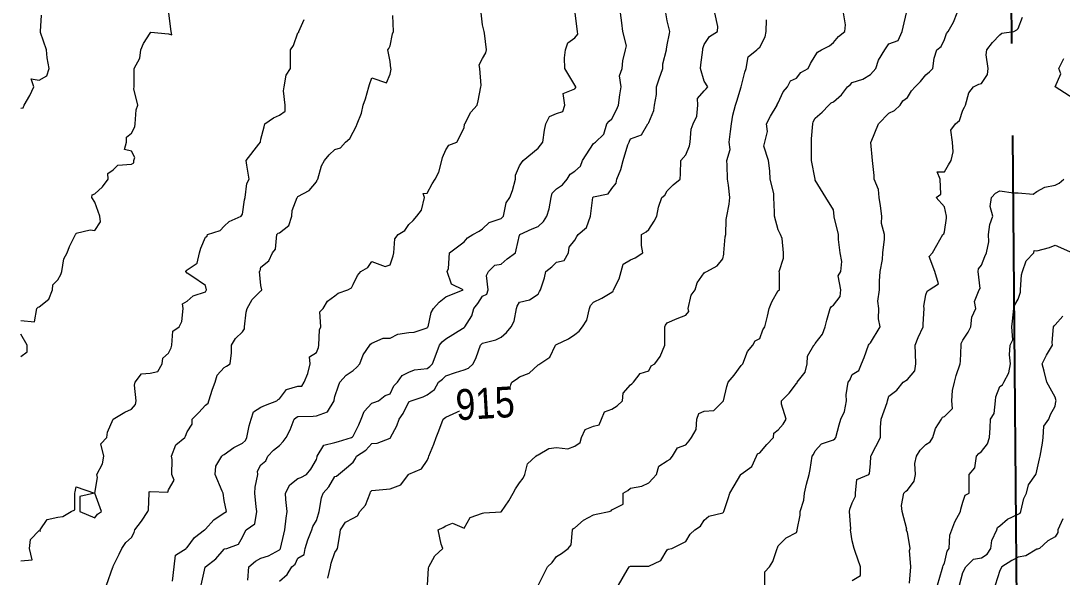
# Model space of a CAD drawing. Extents: x 537850 to 541798, y 6045627 to 6050132.
# Drawn here: x 539729.3 to 539898.5, y 6047029.3 to 6047119.7 of the extents above; entities that cross this region are included whole.
import ezdxf

# ---------------------------------------------------------------- set-up
doc = ezdxf.new("R2010")
doc.units = 0
doc.header["$LTSCALE"] = 5
doc.linetypes.add('DASHED2', pattern=[9.525, 6.35, -3.175])
doc.linetypes.add('foc-QUARTERLINE', pattern=[33, 25, -3, 2, -3])
doc.layers.add('Contour_Line_Intermediate', color=7, linetype='DASHED2', true_color=0xd9d9d9)
doc.layers.add('Contour_Line_Major', color=7, linetype='Continuous', true_color=0x6b6b6b)
doc.layers.add('L-SECQ', color=8, linetype='foc-QUARTERLINE')
doc.styles.get("Standard").update_dxf_attribs({"font": 'ARIALN.TTF'})

msp = doc.modelspace()

# ---------------------------------------------------------------- linework, layer by layer
at = {"layer": 'Contour_Line_Intermediate', "linetype": 'Continuous', "lineweight": 13, "flags": 128}
for points, elevation in [([(539729.338, 6047071.022), (539731.55, 6047070.807), (539731.954, 6047073.018), (539732.141, 6047073.216), (539732.338, 6047073.262), (539733.869, 6047074.487), (539734.458, 6047076.018), (539734.521, 6047076.835), (539735.338, 6047077.652), (539735.841, 6047078.515), (539735.975, 6047079.018), (539736.307, 6047081.049), (539736.875, 6047082.018), (539737.265, 6047083.091), (539738.228, 6047085.018), (539738.26, 6047085.095), (539738.338, 6047085.229), (539740.589, 6047085.767), (539741.338, 6047085.65), (539742.258, 6047087.098), (539742.158, 6047088.018), (539741.338, 6047090.275), (539740.874, 6047091.018), (539740.907, 6047091.448), (539741.338, 6047091.612), (539742.604, 6047092.751), (539743.524, 6047094.017), (539743.444, 6047094.91), (539744.337, 6047095.504), (539745.095, 6047096.26), (539747.337, 6047096.464), (539747.7, 6047096.655), (539747.667, 6047097.017), (539747.868, 6047097.548), (539747.337, 6047098.542), (539746.158, 6047098.838), (539746.495, 6047100.017), (539746.495, 6047100.86), (539747.337, 6047101.492), (539747.868, 6047102.486), (539747.918, 6047103.017), (539748.061, 6047105.294), (539748.327, 6047106.017), (539747.672, 6047108.682), (539747.737, 6047109.017), (539747.731, 6047111.623), (539747.718, 6047112.017), (539748.663, 6047113.69), (539748.844, 6047115.016), (539749.278, 6047116.075), (539750.337, 6047117.746), (539750.457, 6047117.896), (539753.337, 6047117.608), (539753.87, 6047117.483), (539753.76, 6047118.016), (539753.382, 6047120.972)], 921.956), ([(539729.338, 6047105.571), (539729.738, 6047105.617), (539729.906, 6047106.017), (539730.775, 6047107.58), (539731.429, 6047109.017), (539731.029, 6047110.326), (539732.338, 6047110.076), (539733.546, 6047110.808), (539733.939, 6047112.017), (539733.616, 6047113.739), (539733.524, 6047115.016), (539732.517, 6047117.837), (539732.517, 6047118.016), (539732.701, 6047120.653)], 922.956), ([(539753.989, 6047028.673), (539754.216, 6047031.02), (539754.458, 6047032.899), (539756.209, 6047034.02), (539756.252, 6047034.106), (539756.337, 6047034.186), (539757.539, 6047035.818), (539759.171, 6047037.02), (539759.262, 6047037.095), (539759.337, 6047037.121), (539760.702, 6047038.655), (539762.337, 6047039.778), (539762.483, 6047039.873), (539762.746, 6047040.02), (539762.337, 6047041.782), (539762.199, 6047043.02), (539762.045, 6047043.311), (539760.925, 6047046.02), (539760.99, 6047047.367), (539761.982, 6047049.02), (539762.168, 6047049.188), (539762.337, 6047049.301), (539763.948, 6047050.408), (539765.336, 6047051.101), (539765.814, 6047051.542), (539766.045, 6047052.019), (539766.427, 6047053.929), (539766.724, 6047055.019), (539767.133, 6047056.223), (539768.336, 6047056.975), (539769.061, 6047057.294), (539770.918, 6047058.019), (539771.117, 6047058.238), (539771.336, 6047058.347), (539772.508, 6047059.847), (539774.336, 6047060.353), (539774.953, 6047060.402), (539775.377, 6047061.019), (539775.939, 6047062.416), (539776.333, 6047064.019), (539776.208, 6047065.147), (539777.336, 6047065.824), (539777.679, 6047066.675), (539777.737, 6047067.019), (539777.821, 6047069.533), (539778.055, 6047070.019), (539777.896, 6047072.459), (539778.447, 6047073.018), (539779.165, 6047074.189), (539780.336, 6047075.073), (539780.867, 6047075.487), (539782.463, 6047076.018), (539783.018, 6047076.335), (539783.336, 6047076.891), (539783.99, 6047078.364), (539784.551, 6047079.018), (539785.704, 6047079.65), (539786.335, 6047080.627), (539788.531, 6047079.822), (539789.335, 6047080.082), (539789.824, 6047081.529), (539789.889, 6047082.018), (539790.063, 6047084.29), (539790.609, 6047085.018), (539791.696, 6047085.657), (539792.335, 6047086.62), (539793.06, 6047087.293), (539793.673, 6047088.018), (539794.4, 6047088.953), (539794.877, 6047091.018), (539794.673, 6047091.68), (539795.335, 6047091.762), (539796.123, 6047093.229), (539796.635, 6047094.017), (539797.211, 6047095.141), (539797.695, 6047097.017), (539797.819, 6047097.533), (539798.335, 6047098.798), (539798.822, 6047099.53), (539800.163, 6047100.017), (539801.335, 6047102.362), (539801.409, 6047102.943), (539801.438, 6047103.017), (539802.433, 6047104.918), (539803.464, 6047106.017), (539803.609, 6047106.742), (539804.064, 6047109.017), (539804.118, 6047109.233), (539803.863, 6047112.017), (539803.783, 6047112.568), (539804.335, 6047113.641), (539804.835, 6047114.516), (539804.946, 6047115.016), (539804.647, 6047117.704), (539804.612, 6047118.016), (539804.335, 6047119.111), (539804.081, 6047121.016)], 918.956), ([(539758.648, 6047028.021), (539759.29, 6047030.974), (539759.297, 6047031.02), (539759.32, 6047031.037), (539759.337, 6047031.048), (539761.031, 6047032.326), (539762.337, 6047033.87), (539762.425, 6047033.932), (539762.8, 6047034.02), (539764.663, 6047034.693), (539765.336, 6047035.853), (539765.726, 6047036.631), (539765.92, 6047037.02), (539767.331, 6047038.026), (539767.679, 6047040.02), (539767.578, 6047040.778), (539767.323, 6047043.02), (539767.388, 6047043.968), (539767.809, 6047046.02), (539767.797, 6047046.559), (539768.336, 6047047.587), (539769.116, 6047048.24), (539769.443, 6047049.02), (539770.389, 6047049.966), (539771.336, 6047050.714), (539771.963, 6047051.392), (539772.436, 6047052.019), (539773.096, 6047053.26), (539773.716, 6047055.019), (539774.041, 6047055.314), (539774.336, 6047055.462), (539776.824, 6047055.531), (539777.336, 6047055.561), (539779.127, 6047056.228), (539780.204, 6047058.019), (539780.239, 6047058.115), (539780.336, 6047058.675), (539780.922, 6047060.433), (539781.163, 6047061.019), (539782.163, 6047062.192), (539783.336, 6047062.913), (539783.881, 6047063.473), (539784.413, 6047064.019), (539784.911, 6047065.443), (539785.995, 6047067.019), (539786.148, 6047067.207), (539786.335, 6047067.339), (539788.175, 6047068.179), (539789.335, 6047068.169), (539790.552, 6047068.801), (539792.335, 6047069.072), (539793.203, 6047069.15), (539795.335, 6047069.861), (539795.402, 6047069.951), (539795.481, 6047070.019), (539795.985, 6047072.369), (539796.373, 6047073.018), (539797.303, 6047074.051), (539798.335, 6047074.913), (539801.16, 6047076.018), (539799.277, 6047076.96), (539798.556, 6047079.018), (539798.806, 6047079.49), (539798.958, 6047082.018), (539801.335, 6047083.846), (539801.862, 6047084.491), (539802.731, 6047085.018), (539803.77, 6047085.583), (539804.335, 6047085.965), (539805.403, 6047086.95), (539807.334, 6047087.607), (539807.538, 6047087.814), (539807.752, 6047088.018), (539808.169, 6047090.183), (539808.772, 6047091.018), (539809.209, 6047092.143), (539809.678, 6047094.017), (539809.681, 6047094.671), (539810.334, 6047096.174), (539810.662, 6047096.69), (539810.893, 6047097.017), (539813.334, 6047099.059), (539814.087, 6047100.017), (539814.368, 6047101.983), (539814.607, 6047103.017), (539815.178, 6047104.173), (539816.334, 6047104.689), (539817.357, 6047104.994), (539817.706, 6047106.017), (539817.41, 6047107.941), (539819.334, 6047108.662), (539819.453, 6047108.898), (539819.453, 6047109.017), (539819.334, 6047109.297), (539817.713, 6047112.017), (539817.612, 6047113.739), (539817.794, 6047115.016), (539818.199, 6047116.151), (539819.334, 6047116.976), (539819.79, 6047117.56), (539819.756, 6047118.016), (539819.378, 6047120.972)], 917.956), ([(539766.199, 6047028.883), (539766.352, 6047031.02), (539767.437, 6047031.919), (539768.336, 6047032.416), (539769.569, 6047032.788), (539771.336, 6047033.812), (539771.447, 6047033.909), (539771.5, 6047034.02), (539772.049, 6047036.307), (539772.199, 6047037.02), (539772.418, 6047038.938), (539772.618, 6047040.02), (539772.373, 6047041.983), (539772.318, 6047043.02), (539773.024, 6047044.332), (539774.336, 6047045.361), (539774.804, 6047045.552), (539775.74, 6047046.02), (539776.439, 6047046.916), (539777.336, 6047048.49), (539777.44, 6047048.916), (539777.483, 6047049.02), (539778.553, 6047050.802), (539780.336, 6047051.237), (539780.953, 6047051.402), (539783.044, 6047052.019), (539783.217, 6047052.138), (539783.336, 6047052.23), (539784.232, 6047054.123), (539784.623, 6047055.019), (539785.074, 6047056.281), (539786.335, 6047057.593), (539786.643, 6047057.712), (539787.405, 6047058.019), (539788.515, 6047058.84), (539789.335, 6047059.129), (539789.902, 6047060.452), (539790.509, 6047061.019), (539791.256, 6047062.098), (539792.335, 6047062.67), (539793.295, 6047063.059), (539795.335, 6047063.258), (539795.762, 6047063.592), (539796.198, 6047064.019), (539796.794, 6047065.56), (539797.358, 6047067.019), (539797.775, 6047067.579), (539798.335, 6047068.06), (539801.057, 6047069.741), (539801.335, 6047069.89), (539801.401, 6047069.952), (539801.458, 6047070.019), (539802.566, 6047071.787), (539802.931, 6047073.018), (539803.563, 6047073.79), (539804.335, 6047074.994), (539805.035, 6047075.317), (539805.222, 6047076.018), (539804.988, 6047078.365), (539805.263, 6047079.018), (539806.333, 6047080.02), (539807.334, 6047080.201), (539808.306, 6047081.047), (539809.662, 6047082.018), (539809.804, 6047082.548), (539810.334, 6047084.932), (539810.363, 6047084.989), (539810.375, 6047085.018), (539812.4, 6047085.952), (539813.334, 6047086.332), (539814.233, 6047087.119), (539814.749, 6047088.018), (539815.162, 6047089.19), (539815.49, 6047091.018), (539815.634, 6047091.718), (539816.334, 6047092.448), (539817.284, 6047093.068), (539818.053, 6047094.017), (539818.554, 6047094.798), (539819.334, 6047095.331), (539820.211, 6047096.141), (539820.559, 6047097.017), (539822.334, 6047099.797), (539822.694, 6047100.017), (539824.014, 6047101.337), (539824.508, 6047103.017), (539824.892, 6047103.459), (539825.334, 6047103.807), (539826.093, 6047105.258), (539826.384, 6047106.017), (539826.614, 6047107.736), (539826.826, 6047109.017), (539826.564, 6047110.786), (539827.008, 6047112.017), (539827.115, 6047113.235), (539827.565, 6047115.016), (539827.694, 6047115.656), (539827.1, 6047118.016), (539826.947, 6047119.403), (539826.738, 6047121.016)], 916.956), ([(539771.336, 6047028.683), (539772.582, 6047029.775), (539773.357, 6047031.02), (539773.877, 6047031.479), (539774.336, 6047032.433), (539775.329, 6047033.027), (539775.514, 6047034.02), (539775.97, 6047035.386), (539776.598, 6047037.02), (539776.762, 6047037.594), (539777.336, 6047038.565), (539777.693, 6047039.663), (539777.803, 6047040.02), (539778.143, 6047042.213), (539778.44, 6047043.02), (539779.347, 6047044.009), (539780.336, 6047045.714), (539780.617, 6047045.739), (539780.921, 6047046.02), (539782.238, 6047047.117), (539783.336, 6047048.033), (539783.716, 6047048.64), (539783.862, 6047049.02), (539785.395, 6047049.96), (539786.335, 6047051.043), (539787.228, 6047051.127), (539789.335, 6047051.944), (539789.386, 6047051.969), (539789.395, 6047052.019), (539790.395, 6047053.96), (539790.806, 6047055.019), (539791.443, 6047055.912), (539792.335, 6047057.815), (539792.448, 6047057.906), (539792.738, 6047058.019), (539794.702, 6047058.653), (539795.335, 6047058.947), (539796.542, 6047059.812), (539797.143, 6047061.019), (539797.812, 6047061.542), (539798.335, 6047062.054), (539799.932, 6047062.616), (539801.335, 6047063.057), (539802.027, 6047063.326), (539802.785, 6047064.019), (539803.314, 6047065.04), (539803.994, 6047067.019), (539804.17, 6047067.183), (539804.335, 6047067.375), (539806.467, 6047067.887), (539807.334, 6047068.364), (539808.229, 6047069.124), (539808.989, 6047070.019), (539809.433, 6047070.92), (539809.84, 6047073.018), (539809.96, 6047073.393), (539810.334, 6047074.049), (539811.936, 6047074.416), (539813.334, 6047075.31), (539813.57, 6047075.782), (539813.709, 6047076.018), (539814.394, 6047077.958), (539814.617, 6047079.018), (539815.582, 6047079.77), (539816.334, 6047080.544), (539817.575, 6047080.777), (539818.303, 6047082.018), (539818.417, 6047082.935), (539819.334, 6047084.08), (539819.661, 6047084.691), (539819.836, 6047085.018), (539821.218, 6047086.134), (539821.866, 6047088.018), (539821.916, 6047088.435), (539822.227, 6047091.018), (539822.27, 6047091.081), (539822.334, 6047091.133), (539824.703, 6047091.648), (539825.334, 6047092.489), (539826.018, 6047093.333), (539826.139, 6047094.017), (539826.771, 6047095.58), (539827.175, 6047097.017), (539827.893, 6047099.576), (539828.149, 6047100.017), (539828.168, 6047100.182), (539828.333, 6047100.583), (539830.127, 6047101.223), (539831.174, 6047103.017), (539831.261, 6047103.09), (539831.333, 6047103.202), (539832.158, 6047105.192), (539832.274, 6047106.017), (539832.56, 6047107.79), (539832.596, 6047109.017), (539833.017, 6047110.333), (539833.622, 6047112.017), (539833.577, 6047112.773), (539834.205, 6047115.016), (539834.2, 6047115.15), (539834.333, 6047115.815), (539834.693, 6047117.657), (539834.725, 6047118.016), (539834.333, 6047119.712), (539834.073, 6047121.016)], 915.956), ([(539813.432, 6047028.118), (539814.883, 6047031.02), (539815.643, 6047031.711), (539816.334, 6047032.725), (539817.15, 6047033.204), (539818.224, 6047034.02), (539818.736, 6047034.618), (539818.936, 6047037.02), (539819.114, 6047037.24), (539819.334, 6047037.345), (539820.728, 6047038.626), (539822.334, 6047039.464), (539822.791, 6047039.563), (539824.91, 6047040.02), (539825.228, 6047040.126), (539825.334, 6047040.262), (539827.153, 6047041.201), (539827.153, 6047043.02), (539827.937, 6047043.416), (539828.333, 6047043.803), (539830.2, 6047044.153), (539831.333, 6047044.676), (539831.98, 6047045.373), (539832.581, 6047046.02), (539832.974, 6047047.379), (539834.333, 6047048.24), (539834.813, 6047048.539), (539835.175, 6047049.02), (539835.973, 6047050.38), (539837.333, 6047050.86), (539837.868, 6047051.484), (539838.261, 6047052.019), (539839.038, 6047053.315), (539839.112, 6047055.019), (539839.426, 6047055.926), (539840.333, 6047056.298), (539841.911, 6047056.441), (539843.333, 6047057.868), (539843.392, 6047057.96), (539843.443, 6047058.019), (539844.01, 6047060.342), (539844.229, 6047061.019), (539845.197, 6047062.154), (539846.333, 6047063.757), (539846.463, 6047063.889), (539846.615, 6047064.019), (539847.339, 6047066.012), (539848.22, 6047067.019), (539848.591, 6047067.76), (539849.332, 6047068.131), (539849.835, 6047069.516), (539850.171, 6047070.019), (539850.592, 6047071.758), (539850.895, 6047073.018), (539851.297, 6047074.054), (539852.332, 6047075.9), (539852.45, 6047075.9), (539852.545, 6047076.018), (539852.545, 6047078.806), (539852.484, 6047079.018), (539853.191, 6047081.159), (539853.22, 6047082.018), (539852.956, 6047084.394), (539852.716, 6047085.018), (539852.332, 6047085.754), (539851.759, 6047088.018), (539851.713, 6047088.637), (539851.62, 6047091.018), (539851.647, 6047091.703), (539851.018, 6047094.017), (539850.993, 6047095.357), (539850.785, 6047097.017), (539849.991, 6047099.359), (539850.177, 6047100.017), (539850.587, 6047101.763), (539850.458, 6047103.017), (539851.094, 6047104.255), (539852.181, 6047106.017), (539852.191, 6047106.158), (539852.332, 6047106.431), (539853.14, 6047108.209), (539853.853, 6047109.017), (539854.336, 6047110.013), (539855.332, 6047110.395), (539856.016, 6047111.333), (539857.18, 6047112.017), (539857.564, 6047112.785), (539858.332, 6047114.065), (539858.714, 6047114.634), (539859.351, 6047115.016), (539860.677, 6047115.671), (539861.332, 6047116.205), (539862.15, 6047117.198), (539863.143, 6047118.016), (539863.245, 6047119.103), (539862.958, 6047121.016)], 912.956), ([(539826.393, 6047028.021), (539827.811, 6047030.498), (539828.133, 6047031.02), (539828.26, 6047031.094), (539828.333, 6047031.132), (539831.222, 6047031.132), (539831.333, 6047031.126), (539833.281, 6047032.073), (539834.333, 6047033.775), (539834.479, 6047033.874), (539835.084, 6047034.02), (539836.592, 6047034.761), (539837.333, 6047035.125), (539838.031, 6047036.322), (539838.807, 6047037.02), (539839.695, 6047037.659), (539840.333, 6047038.634), (539841.094, 6047039.259), (539843.333, 6047039.796), (539843.443, 6047039.91), (539843.517, 6047040.02), (539844.215, 6047042.137), (539844.506, 6047043.02), (539845.186, 6047044.166), (539846.286, 6047046.02), (539846.298, 6047046.054), (539846.333, 6047046.084), (539848.035, 6047047.317), (539848.828, 6047049.02), (539848.968, 6047049.384), (539849.332, 6047049.524), (539850.467, 6047050.885), (539851.555, 6047052.019), (539851.605, 6047052.747), (539852.332, 6047053.28), (539853.156, 6047054.195), (539853.637, 6047055.019), (539852.875, 6047057.476), (539852.894, 6047058.019), (539854.113, 6047059.238), (539855.332, 6047060.806), (539855.407, 6047060.944), (539855.425, 6047061.019), (539856.702, 6047062.649), (539857.03, 6047064.019), (539857.085, 6047065.266), (539858.136, 6047067.019), (539858.253, 6047067.098), (539858.332, 6047067.313), (539859.54, 6047068.811), (539859.981, 6047070.019), (539860.263, 6047071.087), (539860.796, 6047073.018), (539861.012, 6047073.338), (539861.332, 6047073.531), (539862.416, 6047074.934), (539862.506, 6047076.018), (539862.066, 6047078.284), (539862.514, 6047079.018), (539862.693, 6047080.657), (539862.418, 6047082.018), (539862.157, 6047084.192), (539862.122, 6047085.018), (539861.448, 6047087.902), (539861.439, 6047088.018), (539861.332, 6047089.039), (539860.095, 6047091.018), (539858.332, 6047093.839), (539858.317, 6047094.017), (539858.316, 6047094.034), (539857.745, 6047097.017), (539857.766, 6047097.583), (539857.766, 6047100.017), (539857.766, 6047100.583), (539857.953, 6047103.017), (539858.003, 6047103.346), (539858.332, 6047103.92), (539859.459, 6047104.89), (539860.559, 6047106.017), (539860.92, 6047106.428), (539861.332, 6047106.583), (539862.642, 6047107.706), (539863.603, 6047109.017), (539864.011, 6047109.337), (539864.332, 6047109.696), (539866.103, 6047110.246), (539867.332, 6047110.997), (539868.21, 6047112.017), (539868.641, 6047113.326), (539869.673, 6047115.016), (539870.331, 6047115.974), (539871.802, 6047116.546), (539872.494, 6047118.016), (539872.653, 6047118.695), (539873.197, 6047121.016)], 911.956), ([(539850.156, 6047028.021), (539850.156, 6047030.197), (539850.943, 6047031.02), (539851.473, 6047031.88), (539852.186, 6047034.02), (539852.25, 6047034.102), (539852.332, 6047034.454), (539853.616, 6047035.737), (539855.332, 6047036.595), (539855.422, 6047036.931), (539855.432, 6047037.02), (539855.913, 6047039.439), (539855.896, 6047040.02), (539856.505, 6047041.847), (539856.595, 6047043.02), (539856.921, 6047044.431), (539857.366, 6047046.02), (539857.507, 6047046.845), (539857.878, 6047049.02), (539858.048, 6047049.303), (539858.332, 6047049.892), (539859.367, 6047050.984), (539861.332, 6047051.643), (539861.516, 6047051.836), (539861.709, 6047052.019), (539862.233, 6047054.118), (539862.518, 6047055.019), (539863.081, 6047056.27), (539863.427, 6047058.019), (539863.386, 6047058.965), (539863.711, 6047061.019), (539863.99, 6047061.361), (539864.332, 6047062.255), (539865.415, 6047062.936), (539865.862, 6047064.019), (539866.322, 6047065.029), (539866.985, 6047067.019), (539867.123, 6047067.227), (539867.332, 6047067.397), (539868.889, 6047070.019), (539868.645, 6047071.332), (539868.681, 6047073.018), (539868.522, 6047074.208), (539868.767, 6047076.018), (539868.767, 6047077.454), (539868.912, 6047079.018), (539869.279, 6047080.966), (539869.352, 6047082.018), (539869.592, 6047084.278), (539869.592, 6047085.018), (539869.108, 6047086.795), (539869.167, 6047088.018), (539868.973, 6047089.659), (539868.717, 6047091.018), (539868.635, 6047092.321), (539867.922, 6047094.017), (539867.91, 6047094.596), (539867.651, 6047097.017), (539867.383, 6047099.966), (539867.392, 6047100.017), (539867.41, 6047100.096), (539868.609, 6047103.017), (539870.331, 6047104.713), (539871.204, 6047105.144), (539872.146, 6047106.017), (539872.602, 6047106.746), (539873.331, 6047107.281), (539874.004, 6047108.344), (539874.591, 6047109.017), (539875.459, 6047109.888), (539876.331, 6047110.975), (539876.888, 6047111.46), (539877.457, 6047112.017), (539877.654, 6047113.694), (539878.126, 6047115.016), (539878.787, 6047115.56), (539879.331, 6047116.703), (539879.696, 6047117.651), (539879.928, 6047118.016), (539880.815, 6047119.532), (539881.401, 6047121.016)], 910.956), ([(539729.338, 6047032.009), (539731.185, 6047032.173), (539730.741, 6047034.02), (539730.887, 6047035.471), (539732.338, 6047036.903), (539732.522, 6047036.836), (539732.467, 6047037.02), (539733.638, 6047038.72), (539735.338, 6047039.087), (539736.153, 6047039.205), (539737.497, 6047040.02), (539738.086, 6047040.272), (539738.086, 6047043.02), (539738.144, 6047043.214), (539738.338, 6047044.029), (539741.316, 6047043.02), (539738.918, 6047042.44), (539738.918, 6047040.02), (539741.338, 6047038.985), (539741.802, 6047039.556), (539742.445, 6047040.02), (539741.341, 6047043.017), (539741.341, 6047043.02), (539741.802, 6047045.555), (539741.656, 6047046.02), (539742.577, 6047047.78), (539742.833, 6047049.02), (539742.331, 6047051.026), (539743.325, 6047052.019), (539743.427, 6047052.93), (539744.322, 6047055.019), (539744.332, 6047055.025), (539744.337, 6047055.03), (539746.215, 6047056.142), (539747.337, 6047056.646), (539747.958, 6047057.398), (539748.058, 6047058.019), (539747.821, 6047060.536), (539747.91, 6047061.019), (539748.962, 6047062.394), (539750.337, 6047062.516), (539751.6, 6047062.756), (539752.312, 6047064.019), (539752.405, 6047064.951), (539753.337, 6047065.728), (539753.773, 6047066.583), (539753.88, 6047067.019), (539754.041, 6047069.315), (539755.053, 6047070.019), (539755.469, 6047070.887), (539755.703, 6047073.018), (539755.617, 6047073.738), (539756.337, 6047074.193), (539757.303, 6047075.052), (539759.337, 6047075.678), (539759.46, 6047075.895), (539759.479, 6047076.018), (539759.337, 6047076.755), (539757.125, 6047078.23), (539756.337, 6047078.756), (539756.132, 6047079.018), (539756.197, 6047079.158), (539756.337, 6047079.282), (539757.976, 6047080.379), (539758.381, 6047082.018), (539758.572, 6047082.783), (539759.337, 6047084.566), (539759.608, 6047084.747), (539759.675, 6047085.018), (539761.71, 6047085.644), (539762.337, 6047086.349), (539763.196, 6047087.158), (539765.144, 6047088.018), (539765.218, 6047088.136), (539765.336, 6047088.323), (539765.688, 6047090.666), (539765.786, 6047091.018), (539766.041, 6047093.313), (539766.42, 6047094.017), (539766.067, 6047096.287), (539765.909, 6047097.017), (539768.01, 6047099.691), (539768.238, 6047100.017), (539768.266, 6047100.087), (539768.336, 6047100.506), (539768.839, 6047102.514), (539768.964, 6047103.017), (539770.368, 6047103.985), (539771.336, 6047104.411), (539772.276, 6047105.077), (539772.279, 6047106.017), (539771.973, 6047108.38), (539772.13, 6047109.017), (539772.454, 6047110.899), (539773.149, 6047112.017), (539773.149, 6047113.203), (539773.149, 6047115.016), (539773.632, 6047115.721), (539774.336, 6047117.791), (539774.477, 6047117.876), (539774.477, 6047118.016), (539775.376, 6047119.976)], 920.956), ([(539795.398, 6047028.021), (539795.538, 6047030.818), (539795.619, 6047031.02), (539796.566, 6047032.789), (539797.883, 6047034.02), (539797.628, 6047034.727), (539797.125, 6047037.02), (539797.916, 6047037.439), (539798.335, 6047037.708), (539799.434, 6047038.119), (539801.335, 6047037.308), (539802.338, 6047039.017), (539804.335, 6047039.76), (539804.548, 6047039.806), (539807.334, 6047039.982), (539807.363, 6047039.991), (539807.395, 6047040.02), (539808.605, 6047041.749), (539809.298, 6047043.02), (539809.664, 6047043.69), (539810.334, 6047044.648), (539810.896, 6047045.458), (539811.2, 6047046.02), (539811.598, 6047047.756), (539812.965, 6047049.02), (539813.211, 6047049.143), (539813.334, 6047049.221), (539815.102, 6047050.252), (539816.334, 6047050.397), (539818.173, 6047050.18), (539819.334, 6047050.603), (539820.154, 6047051.2), (539820.372, 6047052.019), (539820.996, 6047053.357), (539822.334, 6047053.859), (539823.262, 6047054.091), (539823.66, 6047055.019), (539824.141, 6047056.212), (539825.334, 6047056.62), (539826.189, 6047057.164), (539827.038, 6047058.019), (539827.138, 6047059.215), (539828.333, 6047060.615), (539828.576, 6047060.776), (539828.819, 6047061.019), (539829.899, 6047062.453), (539831.333, 6047062.878), (539831.688, 6047063.664), (539832.298, 6047064.019), (539833.171, 6047065.181), (539833.906, 6047067.019), (539833.944, 6047067.407), (539833.944, 6047070.019), (539834.037, 6047070.314), (539834.333, 6047070.681), (539835.957, 6047071.394), (539837.333, 6047071.89), (539837.82, 6047072.531), (539837.739, 6047073.018), (539838.19, 6047075.161), (539838.849, 6047076.018), (539839.198, 6047077.153), (539840.333, 6047078.774), (539840.465, 6047078.886), (539840.761, 6047079.018), (539842.405, 6047079.946), (539843.333, 6047081.04), (539843.53, 6047081.821), (539843.53, 6047082.018), (539843.736, 6047084.614), (539843.827, 6047085.018), (539843.895, 6047087.455), (539843.987, 6047088.018), (539844.385, 6047089.966), (539844.482, 6047091.018), (539844.293, 6047093.057), (539844.131, 6047094.017), (539844.051, 6047096.299), (539843.976, 6047097.017), (539844.539, 6047098.811), (539844.356, 6047100.017), (539844.578, 6047101.772), (539844.772, 6047103.017), (539844.966, 6047104.383), (539845.389, 6047106.017), (539845.645, 6047106.705), (539846.333, 6047109.014), (539846.334, 6047109.016), (539846.334, 6047109.017), (539846.931, 6047111.418), (539847.155, 6047112.017), (539847.439, 6047113.91), (539848.877, 6047115.016), (539849.092, 6047115.256), (539849.332, 6047115.431), (539850.204, 6047117.145), (539850.4, 6047118.016), (539850.455, 6047119.894)], 913.956), ([(539900.33, 6047107.055), (539897.331, 6047109.017), (539898.227, 6047111.12), (539897.904, 6047112.017), (539898.712, 6047113.635)], 908.956), ([(539873.687, 6047028.376), (539873.901, 6047031.02), (539873.648, 6047033.704), (539873.746, 6047034.02), (539873.331, 6047036.679), (539873.136, 6047037.02), (539873.21, 6047037.142), (539872.487, 6047040.02), (539872.356, 6047040.995), (539872.724, 6047043.02), (539873.053, 6047043.298), (539873.331, 6047043.497), (539874.393, 6047044.958), (539874.626, 6047046.02), (539874.553, 6047047.798), (539874.796, 6047049.02), (539875.369, 6047049.982), (539876.331, 6047050.88), (539877.015, 6047051.336), (539877.471, 6047052.019), (539877.875, 6047053.475), (539878.868, 6047055.019), (539879.01, 6047055.341), (539879.331, 6047055.447), (539880.624, 6047056.726), (539880.513, 6047058.019), (539880.665, 6047059.685), (539880.987, 6047061.019), (539881.253, 6047062.097), (539881.904, 6047064.019), (539881.934, 6047064.416), (539882.026, 6047067.019), (539882.065, 6047067.285), (539882.331, 6047067.871), (539883.191, 6047069.158), (539883.598, 6047070.019), (539883.774, 6047071.576), (539884.408, 6047073.018), (539884.241, 6047074.108), (539884.949, 6047076.018), (539885.126, 6047076.223), (539884.799, 6047079.018), (539884.886, 6047079.462), (539885.331, 6047080.033), (539885.888, 6047081.461), (539886.14, 6047082.018), (539886.546, 6047083.803), (539886.503, 6047085.018), (539886.721, 6047086.628), (539887.172, 6047088.018), (539886.786, 6047089.562), (539886.968, 6047091.018), (539887.604, 6047091.744), (539888.331, 6047092.108), (539890.577, 6047091.77), (539891.33, 6047091.77), (539893.763, 6047091.584), (539894.33, 6047092.006), (539895.623, 6047092.725), (539897.33, 6047093.009), (539897.981, 6047093.367), (539898.737, 6047094.017)], 908.956), ([(539878.203, 6047028.021), (539878.974, 6047030.664), (539879.056, 6047031.02), (539879.129, 6047031.223), (539879.331, 6047031.629), (539879.772, 6047033.579), (539880.124, 6047034.02), (539880.196, 6047036.155), (539880.549, 6047037.02), (539881.005, 6047038.346), (539881.937, 6047040.02), (539881.974, 6047040.377), (539882.331, 6047041.517), (539882.682, 6047042.669), (539883.345, 6047043.02), (539883.345, 6047045.005), (539883.345, 6047046.02), (539884.26, 6047047.09), (539884.533, 6047049.02), (539884.895, 6047049.455), (539885.331, 6047049.758), (539886.344, 6047051.006), (539886.667, 6047052.019), (539886.739, 6047053.611), (539886.803, 6047055.019), (539887.412, 6047055.938), (539887.637, 6047058.019), (539887.695, 6047058.655), (539888.331, 6047060.309), (539888.775, 6047060.575), (539888.976, 6047061.019), (539889.792, 6047062.557), (539890.088, 6047064.019), (539889.882, 6047065.468), (539890.022, 6047067.019), (539890.431, 6047067.918), (539890.308, 6047070.019), (539890.404, 6047070.945), (539890.619, 6047073.018), (539890.78, 6047073.569), (539891.33, 6047074.531), (539891.686, 6047075.663), (539891.709, 6047076.018), (539891.865, 6047078.483), (539892.033, 6047079.018), (539892.632, 6047080.717), (539893.859, 6047082.018), (539893.907, 6047082.441), (539894.33, 6047082.381), (539896.422, 6047082.926), (539897.33, 6047083.272), (539900.137, 6047082.018)], 907.956), ([(539881.79, 6047028.021), (539882.331, 6047030.102), (539882.825, 6047031.02), (539884.073, 6047032.278), (539885.331, 6047032.481), (539886.249, 6047033.102), (539886.886, 6047034.02), (539887.043, 6047035.308), (539887.872, 6047037.02), (539887.934, 6047037.417), (539888.331, 6047037.671), (539889.556, 6047038.794), (539891.33, 6047039.594), (539891.61, 6047039.741), (539891.742, 6047040.02), (539892.233, 6047042.117), (539892.668, 6047043.02), (539892.991, 6047044.359), (539894.199, 6047046.02), (539894.242, 6047046.108), (539894.33, 6047046.62), (539894.758, 6047048.592), (539894.881, 6047049.02), (539895.248, 6047051.101), (539895.35, 6047052.019), (539895.454, 6047053.895), (539896.272, 6047055.019), (539896.583, 6047055.766), (539897.33, 6047057.105), (539897.442, 6047057.908), (539897.455, 6047058.019), (539897.33, 6047058.586), (539895.962, 6047061.019), (539895.515, 6047062.834), (539895.223, 6047064.019), (539895.926, 6047065.423), (539896.883, 6047067.019), (539896.851, 6047067.498), (539897.045, 6047070.019), (539897.16, 6047070.189), (539897.33, 6047070.334), (539898.578, 6047071.77)], 906.956), ([(539729.338, 6047065.211), (539730.376, 6047065.981), (539730.376, 6047067.019), (539729.338, 6047068.827)], 921.956), ([(539898.545, 6047038.805), (539897.772, 6047037.02), (539897.772, 6047036.578), (539897.33, 6047035.897), (539896.116, 6047035.235), (539894.749, 6047034.02), (539894.43, 6047033.92), (539894.33, 6047033.871), (539892.531, 6047032.82), (539891.33, 6047032.615), (539890.286, 6047032.065), (539888.635, 6047031.02), (539888.331, 6047030.411), (539887.562, 6047028.021)], 905.957)]:
    msp.add_lwpolyline(points, dxfattribs=dict(at, elevation=elevation))
at = {"layer": 'Contour_Line_Major', "linetype": 'Continuous', "lineweight": 15, "flags": 128}
for points, elevation in [([(539743.254, 6047028.021), (539744.299, 6047030.982), (539744.314, 6047031.02), (539744.327, 6047031.031), (539744.337, 6047031.108), (539745.285, 6047033.072), (539745.743, 6047034.02), (539746.399, 6047034.959), (539747.337, 6047035.792), (539747.743, 6047036.614), (539747.858, 6047037.02), (539748.937, 6047038.421), (539749.959, 6047040.02), (539750.066, 6047040.291), (539750.154, 6047043.02), (539750.165, 6047043.192), (539750.337, 6047043.289), (539753.205, 6047043.152), (539753.337, 6047043.549), (539754.234, 6047045.123), (539753.857, 6047046.02), (539753.895, 6047048.462), (539753.79, 6047049.02), (539754.522, 6047050.834), (539755.977, 6047052.019), (539756.102, 6047052.254), (539756.337, 6047052.983), (539757.175, 6047054.181), (539757.175, 6047055.019), (539758.234, 6047056.122), (539759.337, 6047057.268), (539759.755, 6047057.601), (539759.87, 6047058.019), (539760.445, 6047059.91), (539760.921, 6047061.019), (539761.217, 6047062.139), (539762.337, 6047063.389), (539762.749, 6047063.606), (539763.352, 6047064.019), (539763.578, 6047065.777), (539763.578, 6047067.019), (539764.216, 6047068.14), (539765.336, 6047069.226), (539765.645, 6047069.71), (539765.683, 6047070.019), (539765.928, 6047072.427), (539766.081, 6047073.018), (539766.902, 6047074.453), (539768.336, 6047075.888), (539768.42, 6047075.934), (539768.495, 6047076.018), (539768.336, 6047076.733), (539768.119, 6047079.018), (539768.211, 6047079.143), (539768.336, 6047079.726), (539769.628, 6047080.726), (539770.186, 6047082.018), (539770.723, 6047082.631), (539770.893, 6047085.018), (539771.141, 6047085.213), (539771.336, 6047085.303), (539772.869, 6047086.485), (539773.346, 6047088.018), (539773.409, 6047088.945), (539774.242, 6047091.018), (539774.264, 6047091.09), (539774.336, 6047091.18), (539776.18, 6047092.173), (539777.336, 6047093.586), (539777.479, 6047093.875), (539777.562, 6047094.017), (539778.161, 6047096.192), (539778.642, 6047097.017), (539779.392, 6047097.961), (539780.336, 6047098.821), (539781.25, 6047099.103), (539782.063, 6047100.017), (539782.763, 6047100.59), (539783.336, 6047101.653), (539783.813, 6047102.54), (539783.972, 6047103.017), (539784.639, 6047104.714), (539784.936, 6047106.017), (539785.301, 6047107.051), (539785.848, 6047109.017), (539785.97, 6047109.382), (539786.335, 6047110.476), (539788.717, 6047109.636), (539789.335, 6047111.071), (539789.471, 6047111.881), (539789.436, 6047112.017), (539789.335, 6047113.123), (539788.934, 6047115.016), (539789.09, 6047115.262), (539789.335, 6047115.648), (539789.709, 6047117.642), (539789.843, 6047118.016), (539789.759, 6047120.593)], 919.956), ([(539779.187, 6047029.17), (539779.633, 6047031.02), (539779.717, 6047031.639), (539780.336, 6047033.358), (539780.63, 6047033.726), (539780.773, 6047034.02), (539781.157, 6047036.199), (539781.248, 6047037.02), (539782.078, 6047038.278), (539783.336, 6047038.911), (539784.027, 6047039.329), (539784.384, 6047040.02), (539785.336, 6047041.019), (539786.07, 6047043.02), (539786.15, 6047043.205), (539786.335, 6047043.419), (539788.738, 6047043.618), (539789.335, 6047043.701), (539791.03, 6047044.325), (539792.272, 6047046.02), (539792.297, 6047046.058), (539792.335, 6047046.099), (539794.396, 6047046.959), (539795.335, 6047048.307), (539795.548, 6047048.807), (539795.626, 6047049.02), (539796.414, 6047050.941), (539796.772, 6047052.019), (539797.208, 6047053.146), (539797.934, 6047055.019), (539798.17, 6047055.185), (539798.335, 6047055.325), (539798.955, 6047055.639), (539801.335, 6047056.676), (539802.515, 6047056.839), (539804.335, 6047057.546), (539804.781, 6047057.573), (539806.334, 6047058.019), (539807.049, 6047058.305), (539807.334, 6047058.419), (539808.572, 6047059.781), (539809.068, 6047061.019), (539809.826, 6047061.527), (539810.334, 6047061.908), (539811.885, 6047062.469), (539813.334, 6047063.818), (539813.455, 6047063.898), (539813.637, 6047064.019), (539815.255, 6047065.098), (539816.159, 6047067.019), (539816.251, 6047067.101), (539816.334, 6047067.154), (539818.303, 6047068.049), (539819.334, 6047068.754), (539820.034, 6047069.318), (539820.579, 6047070.019), (539821.256, 6047071.097), (539821.712, 6047073.018), (539821.846, 6047073.506), (539822.334, 6047074.005), (539823.676, 6047074.676), (539825.334, 6047075.67), (539825.529, 6047075.823), (539825.598, 6047076.018), (539826.519, 6047077.833), (539826.819, 6047079.018), (539827.157, 6047080.195), (539828.333, 6047080.929), (539829.097, 6047081.254), (539830.38, 6047082.018), (539830.142, 6047083.209), (539830.142, 6047085.018), (539830.91, 6047085.441), (539831.333, 6047085.845), (539832.181, 6047087.17), (539832.65, 6047088.018), (539832.88, 6047089.471), (539833.459, 6047091.018), (539833.922, 6047091.429), (539834.333, 6047092.093), (539835.258, 6047093.093), (539836.408, 6047094.017), (539836.48, 6047094.87), (539836.51, 6047097.017), (539837.333, 6047097.983), (539837.922, 6047099.428), (539838.055, 6047100.017), (539838.193, 6047102.157), (539838.515, 6047103.017), (539839.103, 6047104.247), (539839.296, 6047106.017), (539839.227, 6047107.123), (539840.333, 6047108.387), (539840.637, 6047108.713), (539840.884, 6047109.017), (539840.333, 6047109.946), (539839.719, 6047112.017), (539839.772, 6047112.578), (539840.087, 6047115.016), (539840.101, 6047115.248), (539840.333, 6047115.865), (539841.175, 6047117.174), (539842.484, 6047118.016), (539842.519, 6047118.83), (539842.042, 6047121.016)], 914.956), ([(539864.332, 6047028.826), (539865.728, 6047029.625), (539865.728, 6047031.02), (539864.857, 6047033.495), (539864.672, 6047034.02), (539864.332, 6047035.268), (539864.103, 6047037.02), (539864.13, 6047037.222), (539863.936, 6047040.02), (539863.949, 6047040.402), (539864.332, 6047041.406), (539864.87, 6047042.482), (539864.918, 6047043.02), (539865.12, 6047045.232), (539867.033, 6047046.02), (539867.161, 6047046.191), (539867.332, 6047047.747), (539867.399, 6047049.02), (539867.428, 6047049.116), (539868.971, 6047052.019), (539868.971, 6047053.659), (539869.047, 6047055.019), (539870.017, 6047057.705), (539870.11, 6047058.019), (539870.331, 6047058.739), (539871.598, 6047059.752), (539872.612, 6047061.019), (539873.331, 6047061.455), (539874.503, 6047062.847), (539874.698, 6047064.019), (539874.644, 6047065.706), (539874.561, 6047067.019), (539875.073, 6047068.276), (539875.862, 6047070.019), (539875.898, 6047070.452), (539876.053, 6047073.018), (539875.988, 6047073.361), (539876.331, 6047075.212), (539876.533, 6047075.817), (539876.868, 6047076.018), (539878.346, 6047077.003), (539877.77, 6047079.018), (539876.88, 6047081.469), (539877.38, 6047082.018), (539878.089, 6047083.26), (539879.094, 6047085.018), (539879.227, 6047085.121), (539879.331, 6047085.431), (539879.665, 6047087.684), (539879.645, 6047088.018), (539879.331, 6047089.498), (539878.002, 6047091.018), (539878.771, 6047091.577), (539878.649, 6047094.017), (539878.167, 6047095.181), (539879.331, 6047095.181), (539879.988, 6047096.36), (539880.406, 6047097.017), (539880.764, 6047098.451), (539880.652, 6047100.017), (539880.373, 6047101.975), (539881.117, 6047103.017), (539881.795, 6047103.553), (539882.331, 6047105.226), (539882.618, 6047105.73), (539882.747, 6047106.017), (539883.303, 6047108.045), (539884.036, 6047109.017), (539884.919, 6047109.429), (539885.331, 6047109.575), (539886.322, 6047111.025), (539886.444, 6047112.017), (539886.116, 6047114.232), (539886.233, 6047115.016), (539887.132, 6047116.215), (539888.331, 6047117.484), (539888.643, 6047117.704), (539890.594, 6047118.016), (539891.072, 6047118.275), (539891.33, 6047118.477), (539892.026, 6047120.32)], 909.956)]:
    msp.add_lwpolyline(points, dxfattribs=dict(at, elevation=elevation))
at = {"layer": 'L-SECQ'}
msp.add_line((539886.039, 6047596.06), (539892.826, 6046822.684), dxfattribs=at)

# ---------------------------------------------------------------- next in the draw order: texts
at = {"layer": 'Contour_Line_Major', "color": 251, "linetype": 'Continuous', "lineweight": -3, "true_color": 0x6b6b6b, "insert": (539804.745, 6047057.571, 914.956), "char_height": 4.99976, "width": 6.61278, "attachment_point": 5, "rotation": 3.38402, "bg_fill": 3, "box_fill_scale": 1.181818, "bg_fill_color": 256, "bg_fill_true_color": 13158600, "bg_fill_transparency": 0}
msp.add_mtext('{\\C256;915}', dxfattribs=at)

doc.saveas('drawing.dxf')
